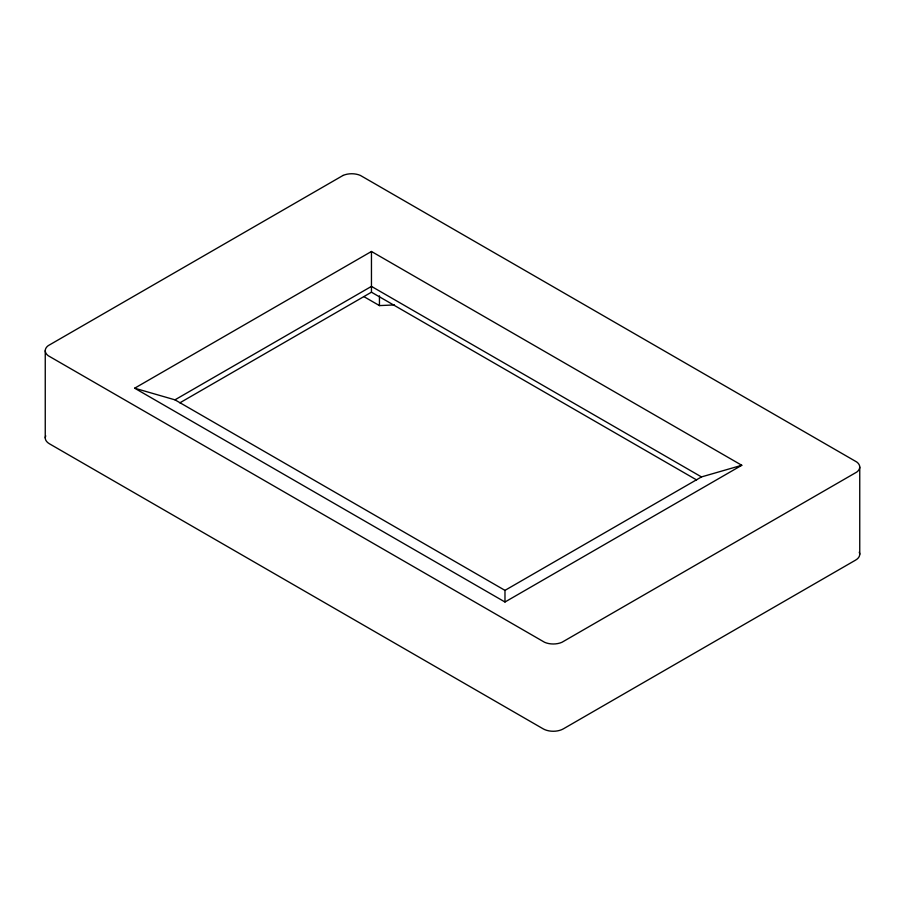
<?xml version="1.0" encoding="UTF-8"?>
<svg xmlns="http://www.w3.org/2000/svg" width="905" height="905" viewBox="0 0 905 905"><rect width="100%" height="100%" fill="white"/><g stroke="black" fill="none" stroke-linecap="round" stroke-linejoin="round"><path stroke-width="1.36" d="M134.653 388.2L371.457 251.477L741.783 465.283L504.979 602.006L134.653 388.2L174.959 399.84L504.979 590.365L701.477 476.924L741.783 465.283M174.959 399.84L371.457 286.387L701.477 476.924M179.846 402.838L371.457 292.202L696.59 479.922M363.934 296.648L379.444 305.596L394.456 304.928M859.75 467.048L859.75 554.312M504.979 590.365L504.979 602.006M379.444 295.856L379.444 305.596M371.457 251.477L371.457 292.202M45.25 350.688L45.25 437.952M859.264 552.186A14.254 8.224 0 0 1 855.576 560.127L563.351 728.853A14.254 8.224 0 0 1 543.192 728.853L49.424 443.778A14.254 8.224 0 0 1 45.736 435.825M343.052 175.446L48.191 345.676A14.254 8.224 0 0 0 48.191 355.699L544.595 642.29A14.254 8.224 0 0 0 561.948 642.29L856.809 472.048A14.254 8.224 0 0 0 856.809 462.036L360.405 175.446A14.254 8.224 0 0 0 343.052 175.446"/></g></svg>
